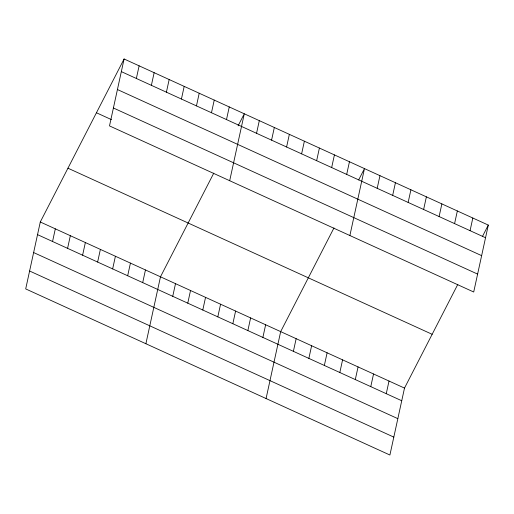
<?xml version="1.0" encoding="UTF-8"?>
<svg xmlns="http://www.w3.org/2000/svg" width="514" height="514" viewBox="0 0 514 514"><rect width="100%" height="100%" fill="white"/><g stroke="black" fill="none" stroke-linecap="round" stroke-linejoin="round"><path stroke-width="0.77" d="M124.092 58.975L109.501 125.904L473.709 292.01L488.3 225.081L124.092 58.975L40.291 221.99L25.7 288.919L389.908 455.025L404.499 388.096L457.794 284.415M52.556 241.49L55.319 228.839M67.585 248.346L70.341 235.695M82.606 255.195L85.363 242.544M136.358 78.481L139.121 65.831M97.628 262.05L100.384 249.399M151.386 85.33L154.142 72.68M112.65 268.899L115.412 256.248M166.407 92.186L169.164 79.535M127.678 275.748L130.434 263.097M181.429 99.035L184.192 86.384M142.699 282.604L145.456 269.953M196.457 105.89L199.214 93.233M145.886 343.731L160.484 276.802L213.779 173.128M211.479 112.739L214.235 100.089M172.743 296.308L175.505 283.657M226.501 119.589L229.257 106.938M187.771 303.157L190.527 290.506M229.687 180.722L244.285 113.793L238.098 125.827M202.792 310.013L205.549 297.362M256.55 133.293L259.307 120.642M217.814 316.862L220.577 304.211M271.572 140.149L274.328 127.498M232.842 323.717L235.598 311.06M286.594 146.998L289.356 134.347M247.864 330.566L250.62 317.915M301.615 153.853L304.378 141.196M262.885 337.415L265.642 324.764M316.643 160.702L319.4 148.051M266.072 398.549L280.67 331.62L333.965 227.94M331.665 167.551L334.421 154.9M293.391 351.332L296.148 338.675M346.687 174.407L349.449 161.756M308.869 358.386L311.625 345.736M349.88 235.534L364.471 168.605L358.65 179.932M324.347 365.448L327.103 352.797M377.192 188.317L379.949 175.666M339.825 372.509L342.581 359.858M392.67 195.378L395.427 182.727M355.302 379.57L358.059 366.912M408.148 202.439L410.904 189.782M370.78 386.624L373.543 373.974M423.626 209.494L426.382 196.843M386.258 393.685L389.021 381.035M439.104 216.555L441.867 203.904M454.582 223.616L457.344 210.965M470.066 230.677L472.822 218.02M482.479 236.408L488.3 225.081M121.336 71.626L485.544 237.731M117.43 89.539L481.637 255.644M113.408 107.991L477.615 274.097M96.439 112.772L111.467 119.621M67.951 168.194L432.152 334.299M40.291 221.99L404.499 388.096M37.535 234.641L401.736 400.747M33.628 252.554L397.836 418.659M29.606 271.007L393.808 437.112"/></g></svg>
